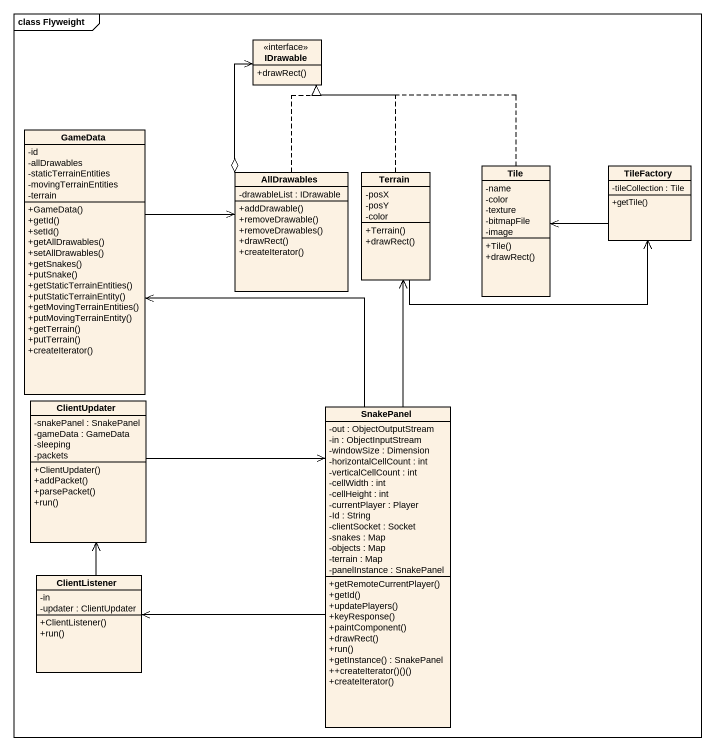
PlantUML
@startuml
mainframe class Flyweight
hide circle
hide empty members
skinparam classAttributeIconSize 0
interface IDrawable {
  +drawRect()
}
class GameData {
  -id
  -allDrawables
  -staticTerrainEntities
  -movingTerrainEntities
  -terrain
  +GameData()
  +getId()
  +setId()
  +getAllDrawables()
  +setAllDrawables()
  +getSnakes()
  +putSnake()
  +getStaticTerrainEntities()
  +putStaticTerrainEntity()
  +getMovingTerrainEntities()
  +putMovingTerrainEntity()
  +getTerrain()
  +putTerrain()
  +createIterator()
}
class AllDrawables {
  -drawableList : IDrawable
  +addDrawable()
  +removeDrawable()
  +removeDrawables()
  +drawRect()
  +createIterator()
}
class Terrain {
  -posX
  -posY
  -color
  +Terrain()
  +drawRect()
}
class Tile {
  -name
  -color
  -texture
  -bitmapFile
  -image
  +Tile()
  +drawRect()
}
class TileFactory {
  -tileCollection : Tile
  +getTile()
}
class ClientUpdater {
  -snakePanel : SnakePanel
  -gameData : GameData
  -sleeping
  -packets
  +ClientUpdater()
  +addPacket()
  +parsePacket()
  +run()
}
class SnakePanel {
  -out : ObjectOutputStream
  -in : ObjectInputStream
  -windowSize : Dimension
  -horizontalCellCount : int
  -verticalCellCount : int
  -cellWidth : int
  -cellHeight : int
  -currentPlayer : Player
  -Id : String
  -clientSocket : Socket
  -snakes : Map
  -objects : Map
  -terrain : Map
  -panelInstance : SnakePanel
  +getRemoteCurrentPlayer()
  +getId()
  +updatePlayers()
  +keyResponse()
  +paintComponent()
  +drawRect()
  +run()
  +getInstance() : SnakePanel
  ++createIterator()()()
  +createIterator()
}
class ClientListener {
  -in
  -updater : ClientUpdater
  +ClientListener()
  +run()
}
GameData -right-> AllDrawables
AllDrawables .up.|> IDrawable
AllDrawables o-up-> IDrawable
Terrain .up.|> IDrawable
Terrain -right-> TileFactory
Tile .up.|> IDrawable
TileFactory -left-> Tile
ClientUpdater -right-> SnakePanel
SnakePanel -up-> GameData
SnakePanel -up-> Terrain
SnakePanel -left-> ClientListener
ClientListener -up-> ClientUpdater
@enduml
